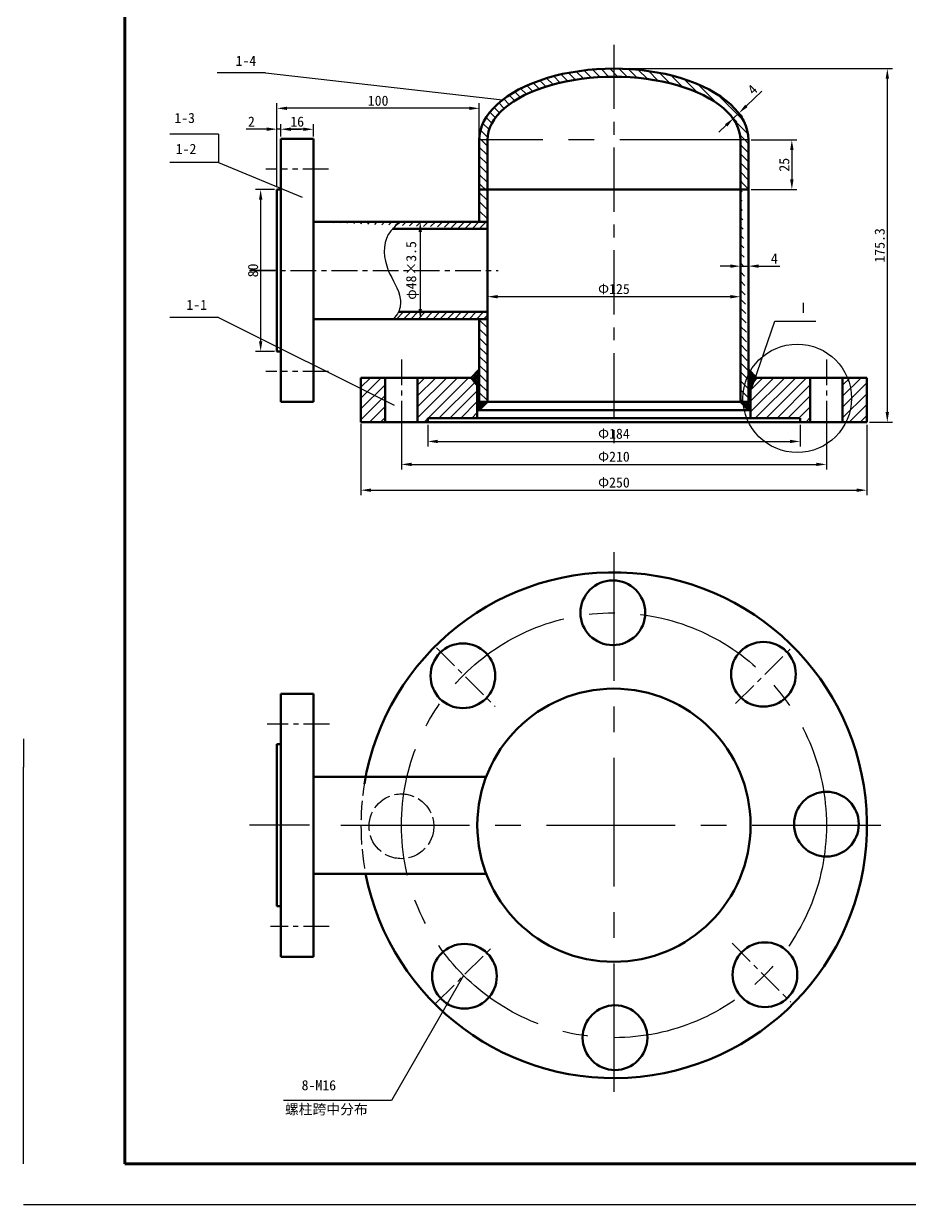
# Model space of a CAD drawing. Header units: millimetres. Extents: x 3555 to 4395, y -770 to -176.
# Drawn here: x 3974.6 to 4193.4, y -769.8 to -478 of the extents above; entities that cross this region are included whole.
import ezdxf

# ---------------------------------------------------------------- set-up
doc = ezdxf.new("R2010")
doc.units = ezdxf.units.MM
doc.linetypes.add('ACAD_ISO02W100', pattern=[15, 12, -3])
doc.linetypes.add('CENTER', pattern=[50.8, 31.75, -6.35, 6.35, -6.35])
doc.layers.get('0').update_dxf_attribs({"linetype": 'CENTER'})
for name, color, linetype in [('中心线', 5, 'CENTER'), ('剖面线', 3, 'Continuous'), ('图层1', 7, 'Continuous'), ('标注', 2, 'Continuous'), ('细实线', 212, 'Continuous'), ('虚线', 121, 'ACAD_ISO02W100')]:
    doc.layers.add(name, color=color, linetype=linetype)
doc.layers.add('外矿现', color=71, linetype='Continuous', lineweight=100)
doc.layers.add('轮廓线', color=1, linetype='Continuous', lineweight=50)
doc.styles.get("Standard").update_dxf_attribs({"font": 'SimSun.ttf'})
doc.dimstyles.new('ISO-25', dxfattribs={"dimtxt": 2.5, "dimasz": 2.5, "dimexe": 1.25, "dimexo": 0.625, "dimtad": 1, "dimtxsty": 'Standard', "dimcen": 2.5, "dimadec": 0, "dimazin": 0, "dimtfac": 1, "dimtmove": 0, "dimatfit": 3, "dimfxl": 0, "dimarcsym": 0})

# ---------------------------------------------------------------- blocks, each defined once
blk = doc.blocks.new('*D6')
at = {"layer": 'Defpoints', "color": 0, "ltscale": 0.1}
for p in [(4151.65, -537.93), (4151.65, -540.24), (4153.65, -540.24)]:
    blk.add_point(p, dxfattribs=at)
at = {"layer": '标注', "color": 0, "lineweight": -2, "ltscale": 0.1}
for p, q in [((4151.65, -539.61), (4151.65, -536.68)), ((4153.65, -539.61), (4153.65, -536.68)), ((4149.15, -537.93), (4146.65, -537.93)), ((4151.65, -537.93), (4153.65, -537.93)), ((4156.15, -537.93), (4161.43, -537.93))]:
    blk.add_line(p, q, dxfattribs=at)
at = {"layer": '标注', "color": 0, "ltscale": 0.1}
for points in [[(4149.15, -537.51), (4149.15, -538.34), (4151.65, -537.93)], [(4156.15, -537.51), (4156.15, -538.34), (4153.65, -537.93)]]:
    blk.add_solid(points, dxfattribs=at)
at = {"layer": '标注', "color": 0, "ltscale": 0.1, "insert": (4160.04, -536.05), "char_height": 2.5, "attachment_point": 5}
blk.add_mtext('4', dxfattribs=at)
blk = doc.blocks.new('*D7')
at = {"layer": 'Defpoints', "color": 0, "ltscale": 0.1}
for p in [(4037.15, -498.93), (4037.15, -518.99), (4087.15, -518.99)]:
    blk.add_point(p, dxfattribs=at)
at = {"layer": '标注', "color": 0, "lineweight": -2, "ltscale": 0.1}
for p, q in [((4037.15, -518.37), (4037.15, -497.68)), ((4084.65, -498.93), (4039.65, -498.93)), ((4087.15, -518.37), (4087.15, -497.68))]:
    blk.add_line(p, q, dxfattribs=at)
at = {"layer": '标注', "color": 0, "ltscale": 0.1}
for points in [[(4039.65, -498.51), (4039.65, -499.35), (4037.15, -498.93)], [(4084.65, -498.51), (4084.65, -499.35), (4087.15, -498.93)]]:
    blk.add_solid(points, dxfattribs=at)
at = {"layer": '标注', "color": 0, "ltscale": 0.1, "insert": (4062.15, -497.06), "char_height": 2.5, "attachment_point": 5}
blk.add_mtext('100', dxfattribs=at)
blk = doc.blocks.new('*D8')
at = {"layer": 'Defpoints', "color": 0, "ltscale": 0.1}
for p in [(4038.15, -504.11), (4038.15, -506.49), (4046.15, -506.49)]:
    blk.add_point(p, dxfattribs=at)
at = {"layer": '标注', "color": 0, "lineweight": -2, "ltscale": 0.1}
for p, q in [((4038.15, -505.87), (4038.15, -502.86)), ((4043.65, -504.11), (4040.65, -504.11)), ((4046.15, -505.87), (4046.15, -502.86))]:
    blk.add_line(p, q, dxfattribs=at)
at = {"layer": '标注', "color": 0, "ltscale": 0.1}
for points in [[(4040.65, -503.69), (4040.65, -504.52), (4038.15, -504.11)], [(4043.65, -503.69), (4043.65, -504.52), (4046.15, -504.11)]]:
    blk.add_solid(points, dxfattribs=at)
at = {"layer": '标注', "color": 0, "ltscale": 0.1, "insert": (4042.15, -502.23), "char_height": 2.5, "attachment_point": 5}
blk.add_mtext('16', dxfattribs=at)
blk = doc.blocks.new('*D9')
at = {"layer": 'Defpoints', "color": 0, "ltscale": 0.1}
for p in [(4089.15, -545.48), (4089.15, -561.96), (4151.65, -561.96)]:
    blk.add_point(p, dxfattribs=at)
at = {"layer": '标注', "color": 0, "lineweight": -2, "ltscale": 0.1}
for p, q in [((4089.15, -561.33), (4089.15, -544.23)), ((4149.15, -545.48), (4091.65, -545.48)), ((4151.65, -561.33), (4151.65, -544.23))]:
    blk.add_line(p, q, dxfattribs=at)
at = {"layer": '标注', "color": 0, "ltscale": 0.1}
for points in [[(4091.65, -545.06), (4091.65, -545.89), (4089.15, -545.48)], [(4149.15, -545.06), (4149.15, -545.89), (4151.65, -545.48)]]:
    blk.add_solid(points, dxfattribs=at)
at = {"layer": '标注', "color": 0, "ltscale": 0.1, "insert": (4120.4, -543.6), "char_height": 2.5, "attachment_point": 5}
blk.add_mtext('Φ125', dxfattribs=at)
blk = doc.blocks.new('*D10')
at = {"layer": 'Defpoints', "color": 0, "ltscale": 0.1}
for p in [(4150.04, -498.75), (4148.67, -500.07), (4151.31, -500.08)]:
    blk.add_point(p, dxfattribs=at)
at = {"layer": '标注', "color": 0, "lineweight": -2, "ltscale": 0.1}
for p, q in [((4153.12, -498.35), (4156.93, -494.7)), ((4149.1, -500.53), (4150.8, -502.3)), ((4149.94, -501.4), (4151.31, -500.08)), ((4150.48, -499.21), (4152.18, -500.98)), ((4148.13, -503.13), (4146.33, -504.86))]:
    blk.add_line(p, q, dxfattribs=at)
at = {"layer": '标注', "color": 0, "ltscale": 0.1}
for points in [[(4152.83, -498.05), (4153.41, -498.65), (4151.31, -500.08)], [(4147.84, -502.83), (4148.42, -503.43), (4149.94, -501.4)]]:
    blk.add_solid(points, dxfattribs=at)
at = {"layer": '标注', "color": 0, "ltscale": 0.1, "insert": (4154.63, -494.3), "char_height": 2.5, "attachment_point": 5, "rotation": 43.8009}
blk.add_mtext('4', dxfattribs=at)
blk = doc.blocks.new('*D5')
at = {"layer": 'Defpoints', "color": 0, "ltscale": 0.1}
for p in [(4037.15, -504.08), (4037.15, -506.49), (4038.15, -506.49)]:
    blk.add_point(p, dxfattribs=at)
at = {"layer": '标注', "color": 0, "lineweight": -2, "ltscale": 0.1}
for p, q in [((4034.65, -504.08), (4029.53, -504.08)), ((4037.15, -505.87), (4037.15, -502.83)), ((4038.15, -504.08), (4037.15, -504.08)), ((4038.15, -505.87), (4038.15, -502.83)), ((4040.65, -504.08), (4043.15, -504.08))]:
    blk.add_line(p, q, dxfattribs=at)
at = {"layer": '标注', "color": 0, "ltscale": 0.1}
for points in [[(4034.65, -503.66), (4034.65, -504.5), (4037.15, -504.08)], [(4040.65, -503.66), (4040.65, -504.5), (4038.15, -504.08)]]:
    blk.add_solid(points, dxfattribs=at)
at = {"layer": '标注', "color": 0, "ltscale": 0.1, "insert": (4030.84, -502.21), "char_height": 2.5, "attachment_point": 5}
blk.add_mtext('2', dxfattribs=at)
blk = doc.blocks.new('*D11')
at = {"layer": 'Defpoints', "color": 0, "ltscale": 0.1}
for p in [(4080.46, -526.99), (4072.56, -550.99), (4077.45, -550.99)]:
    blk.add_point(p, dxfattribs=at)
at = {"layer": '标注', "color": 0, "lineweight": -2, "ltscale": 0.1}
for p, q in [((4079.83, -526.99), (4071.31, -526.99)), ((4072.56, -529.49), (4072.56, -548.49)), ((4076.82, -550.99), (4071.31, -550.99))]:
    blk.add_line(p, q, dxfattribs=at)
at = {"layer": '标注', "color": 0, "ltscale": 0.1}
for points in [[(4072.14, -529.49), (4072.98, -529.49), (4072.56, -526.99)], [(4072.14, -548.49), (4072.98, -548.49), (4072.56, -550.99)]]:
    blk.add_solid(points, dxfattribs=at)
at = {"layer": '标注', "color": 0, "ltscale": 0.1, "insert": (4070.64, -538.99), "char_height": 2.5, "attachment_point": 5, "rotation": 90}
blk.add_mtext('φ48×3.5', dxfattribs=at)
blk = doc.blocks.new('*D12')
at = {"layer": 'Defpoints', "color": 0, "ltscale": 0.1}
for p in [(4037.15, -518.99), (4033.13, -558.99), (4037.15, -558.99)]:
    blk.add_point(p, dxfattribs=at)
at = {"layer": '标注', "color": 0, "lineweight": -2, "ltscale": 0.1}
for p, q in [((4036.53, -518.99), (4031.88, -518.99)), ((4033.13, -521.49), (4033.13, -556.49)), ((4036.53, -558.99), (4031.88, -558.99))]:
    blk.add_line(p, q, dxfattribs=at)
at = {"layer": '标注', "color": 0, "ltscale": 0.1}
for points in [[(4032.72, -521.49), (4033.55, -521.49), (4033.13, -518.99)], [(4032.72, -556.49), (4033.55, -556.49), (4033.13, -558.99)]]:
    blk.add_solid(points, dxfattribs=at)
at = {"layer": '标注', "color": 0, "ltscale": 0.1, "insert": (4031.26, -538.99), "char_height": 2.5, "attachment_point": 5, "rotation": 90}
blk.add_mtext('80', dxfattribs=at)
blk = doc.blocks.new('*D13')
at = {"layer": 'Defpoints', "color": 0, "ltscale": 0.1}
for p in [(4074.4, -576.49), (4166.4, -576.49), (4166.4, -581.24)]:
    blk.add_point(p, dxfattribs=at)
at = {"layer": '标注', "color": 0, "lineweight": -2, "ltscale": 0.1}
for p, q in [((4074.4, -577.12), (4074.4, -582.49)), ((4166.4, -577.12), (4166.4, -582.49)), ((4076.9, -581.24), (4163.9, -581.24))]:
    blk.add_line(p, q, dxfattribs=at)
at = {"layer": '标注', "color": 0, "ltscale": 0.1}
for points in [[(4076.9, -580.83), (4076.9, -581.66), (4074.4, -581.24)], [(4163.9, -580.83), (4163.9, -581.66), (4166.4, -581.24)]]:
    blk.add_solid(points, dxfattribs=at)
at = {"layer": '标注', "color": 0, "ltscale": 0.1, "insert": (4120.4, -579.37), "char_height": 2.5, "attachment_point": 5}
blk.add_mtext('Φ184', dxfattribs=at)
blk = doc.blocks.new('*D14')
at = {"layer": 'Defpoints', "color": 0, "ltscale": 0.1}
for p in [(4067.9, -576.49), (4172.9, -576.49), (4172.9, -586.91)]:
    blk.add_point(p, dxfattribs=at)
at = {"layer": '标注', "color": 0, "lineweight": -2, "ltscale": 0.1}
for p, q in [((4067.9, -577.12), (4067.9, -588.16)), ((4172.9, -577.12), (4172.9, -588.16)), ((4070.4, -586.91), (4170.4, -586.91))]:
    blk.add_line(p, q, dxfattribs=at)
at = {"layer": '标注', "color": 0, "ltscale": 0.1}
for points in [[(4070.4, -586.5), (4070.4, -587.33), (4067.9, -586.91)], [(4170.4, -586.5), (4170.4, -587.33), (4172.9, -586.91)]]:
    blk.add_solid(points, dxfattribs=at)
at = {"layer": '标注', "color": 0, "ltscale": 0.1, "insert": (4120.4, -585.04), "char_height": 2.5, "attachment_point": 5}
blk.add_mtext('Φ210', dxfattribs=at)
blk = doc.blocks.new('*D15')
at = {"layer": 'Defpoints', "color": 0, "ltscale": 0.1}
for p in [(4057.9, -576.24), (4182.9, -576.49), (4182.9, -593.29)]:
    blk.add_point(p, dxfattribs=at)
at = {"layer": '标注', "color": 0, "lineweight": -2, "ltscale": 0.1}
for p, q in [((4057.9, -576.87), (4057.9, -594.54)), ((4182.9, -577.12), (4182.9, -594.54)), ((4060.4, -593.29), (4180.4, -593.29))]:
    blk.add_line(p, q, dxfattribs=at)
at = {"layer": '标注', "color": 0, "ltscale": 0.1}
for points in [[(4060.4, -592.87), (4060.4, -593.71), (4057.9, -593.29)], [(4180.4, -592.87), (4180.4, -593.71), (4182.9, -593.29)]]:
    blk.add_solid(points, dxfattribs=at)
at = {"layer": '标注', "color": 0, "ltscale": 0.1, "insert": (4120.4, -591.42), "char_height": 2.5, "attachment_point": 5}
blk.add_mtext('Φ250', dxfattribs=at)
blk = doc.blocks.new('*D16')
at = {"layer": 'Defpoints', "color": 0, "ltscale": 0.1}
for p in [(4120.4, -489.12), (4182.9, -576.49), (4187.95, -576.49)]:
    blk.add_point(p, dxfattribs=at)
at = {"layer": '标注', "color": 0, "lineweight": -2, "ltscale": 0.1}
for p, q in [((4121.03, -489.12), (4189.2, -489.12)), ((4187.95, -491.62), (4187.95, -573.99)), ((4183.53, -576.49), (4189.2, -576.49))]:
    blk.add_line(p, q, dxfattribs=at)
at = {"layer": '标注', "color": 0, "ltscale": 0.1}
for points in [[(4187.53, -491.62), (4188.36, -491.62), (4187.95, -489.12)], [(4187.53, -573.99), (4188.36, -573.99), (4187.95, -576.49)]]:
    blk.add_solid(points, dxfattribs=at)
at = {"layer": '标注', "color": 0, "ltscale": 0.1, "insert": (4186.07, -532.8), "char_height": 2.5, "attachment_point": 5, "rotation": 90}
blk.add_mtext('175.3', dxfattribs=at)
blk = doc.blocks.new('*D53')
at = {"layer": 'Defpoints', "color": 0, "ltscale": 0.1}
for p in [(4153.65, -506.74), (4153.65, -518.99), (4164.36, -518.99)]:
    blk.add_point(p, dxfattribs=at)
at = {"layer": '标注', "color": 0, "lineweight": -2, "ltscale": 0.1}
for p, q in [((4154.28, -506.74), (4165.61, -506.74)), ((4164.36, -509.24), (4164.36, -516.49)), ((4154.28, -518.99), (4165.61, -518.99))]:
    blk.add_line(p, q, dxfattribs=at)
at = {"layer": '标注', "color": 0, "ltscale": 0.1}
for points in [[(4163.94, -509.24), (4164.78, -509.24), (4164.36, -506.74)], [(4163.94, -516.49), (4164.78, -516.49), (4164.36, -518.99)]]:
    blk.add_solid(points, dxfattribs=at)
at = {"layer": '标注', "color": 0, "ltscale": 0.1, "insert": (4162.49, -512.87), "char_height": 2.5, "attachment_point": 5, "rotation": 90}
blk.add_mtext('25', dxfattribs=at)

msp = doc.modelspace()

# ---------------------------------------------------------------- hatches: boundary and pattern name
at = {"layer": '剖面线', "ltscale": 0.2}
h = msp.add_hatch(dxfattribs=at)
h.set_pattern_fill('ANSI31', color=256, scale=0.5, angle=90, style=0)
edge = h.paths.add_edge_path()
edge.add_ellipse((4120.403, -506.741), major_axis=(31.25, 0), ratio=0.5, start_angle=450, end_angle=540, ccw=False)
edge.add_line((4120.403, -491.116), (4120.403, -489.116))
edge.add_ellipse((4120.403, -506.741), major_axis=(33.25, 0), ratio=0.5300752, start_angle=90, end_angle=180)
edge.add_line((4087.153, -506.741), (4089.153, -506.741))
edge = h.paths.add_edge_path()
edge.add_ellipse((4120.403, -506.741), major_axis=(31.25, 0), ratio=0.5, start_angle=360, end_angle=450, ccw=False)
edge.add_line((4151.653, -506.741), (4153.653, -506.741))
edge.add_ellipse((4120.403, -506.741), major_axis=(33.25, 0), ratio=0.5300752, start_angle=0, end_angle=90)
edge.add_line((4120.403, -489.116), (4120.403, -491.116))
h = msp.add_hatch(dxfattribs=at)
h.set_pattern_fill('ANSI31', color=256, scale=0.5, angle=90, style=0)
h.paths.add_polyline_path([(4089.153, -506.741), (4087.153, -506.741), (4087.153, -518.991), (4089.153, -518.991)])
h.paths.add_polyline_path([(4089.153, -518.991), (4087.153, -518.991), (4087.153, -526.991), (4089.153, -526.991)])
h = msp.add_hatch(dxfattribs=at)
h.set_pattern_fill('ANSI31', color=256, scale=0.5, angle=90, style=0)
h.paths.add_polyline_path([(4151.653, -518.991), (4153.653, -518.991), (4153.653, -506.741), (4151.653, -506.741)])
h = msp.add_hatch(dxfattribs=at)
h.set_pattern_fill('ANSI31', color=256, scale=0.5, angle=90, style=0)
edge = h.paths.add_edge_path()
edge.add_line((4153.653, -506.741), (4153.653, -571.491))
edge.add_line((4151.653, -506.741), (4151.653, -571.491))
edge.add_line((4153.653, -571.491), (4151.653, -571.491))
at = {"layer": '剖面线'}
h = msp.add_hatch(dxfattribs=at)
h.set_pattern_fill('ANSI31', color=256, scale=0.4, style=0)
edge = h.paths.add_edge_path()
edge.add_line((4089.153, -526.991), (4046.153, -526.991))
edge.add_line((4089.153, -528.741), (4065.72, -528.741))
edge.add_line((4089.153, -528.741), (4089.153, -526.991))
h = msp.add_hatch(dxfattribs=at)
h.set_pattern_fill('ANSI31', color=256, scale=0.4, style=0)
edge = h.paths.add_edge_path()
edge.add_line((4089.153, -550.991), (4089.153, -549.241))
edge.add_line((4089.153, -549.241), (4067.181, -549.241))
edge.add_spline(control_points=[(4067.181, -549.241), (4066.864, -549.885), (4066.383, -550.438), (4065.901, -550.991)], knot_values=[24.0786226, 24.0786226, 24.0786226, 24.0786226, 26.2470623, 26.2470623, 26.2470623, 26.2470623], degree=3, periodic=0)
edge.add_line((4065.901, -550.991), (4089.153, -550.991))
at = {"layer": '剖面线', "ltscale": 0.2}
h = msp.add_hatch(dxfattribs=at)
h.set_pattern_fill('ANSI31', color=256, scale=0.5, angle=90, style=0)
h.paths.add_polyline_path([(4089.153, -550.991), (4087.153, -550.991), (4087.153, -571.491), (4089.153, -571.491)])
at = {"layer": '剖面线'}
h = msp.add_hatch(dxfattribs=at)
h.set_pattern_fill('ANSI31', color=256, scale=0.6, style=0)
edge = h.paths.add_edge_path()
edge.add_line((4086.653, -575.492), (4086.653, -575.491))
edge.add_line((4086.653, -575.491), (4086.653, -573.484))
edge.add_line((4086.653, -573.484), (4086.653, -573.484))
edge.add_line((4086.653, -573.484), (4086.653, -570.491))
edge.add_line((4086.653, -570.491), (4086.653, -567.491))
edge.add_line((4086.653, -567.483), (4086.653, -567.357))
edge.add_arc((4087.153, -566.491), 1, 216.8699, 240.00963, ccw=False)
edge.add_line((4086.353, -567.091), (4085.153, -565.491))
edge.add_line((4085.153, -565.491), (4071.903, -565.491))
edge.add_line((4071.903, -565.491), (4071.903, -576.491))
edge.add_line((4071.903, -576.491), (4074.403, -576.491))
edge.add_line((4074.403, -576.491), (4074.403, -575.491))
edge.add_line((4074.403, -575.491), (4086.653, -575.492))
h.paths.add_polyline_path([(4063.903, -576.491), (4063.903, -565.491), (4057.903, -565.491), (4057.903, -576.491)])
h = msp.add_hatch(dxfattribs=at)
h.set_pattern_fill('ANSI37', color=256, scale=0.1, style=0)
h.paths.add_polyline_path([(4085.153, -565.491), (4086.353, -567.091, 0.236068), (4087.153, -567.491), (4087.153, -563.491)])
h = msp.add_hatch(dxfattribs=at)
h.set_pattern_fill('ANSI37', color=256, scale=0.1, style=0)
h.paths.add_polyline_path([(4153.653, -563.491), (4153.653, -567.491, 0.236068), (4154.453, -567.091), (4155.653, -565.491)])
h = msp.add_hatch(dxfattribs=at)
h.set_pattern_fill('ANSI31', color=256, scale=0.6, style=0)
h.paths.add_polyline_path([(4182.903, -576.491), (4182.903, -575.991), (4182.903, -565.491), (4176.903, -565.491), (4176.903, -576.491)])
h.paths.add_polyline_path([(4166.403, -575.491), (4166.403, -575.991), (4166.403, -576.491), (4168.903, -576.491), (4168.903, -565.491), (4155.653, -565.491), (4154.453, -567.091, -0.1012682), (4154.153, -567.357), (4154.153, -567.491), (4154.153, -570.491), (4154.153, -575.491)])
h = msp.add_hatch(dxfattribs=at)
h.set_pattern_fill('ANSI37', color=256, scale=0.1, angle=315, style=0)
h.paths.add_polyline_path([(4086.739, -573.491), (4086.653, -573.491), (4086.653, -571.491), (4087.153, -571.491), (4089.153, -571.491), (4087.446, -573.198, -0.1989124)])
h = msp.add_hatch(dxfattribs=at)
h.set_pattern_fill('ANSI37', color=256, scale=0.1, style=0)
h.paths.add_polyline_path([(4154.067, -573.491), (4154.153, -573.491), (4154.153, -571.491), (4153.653, -571.491), (4151.653, -571.491), (4153.36, -573.198, 0.1989124)])

# ---------------------------------------------------------------- linework, layer by layer
msp.add_line((3999.57, -759.773), (3999.57, -759.773))
at = {"layer": '中心线', "ltscale": 0.5}
msp.add_line((4120.403, -483.218), (4120.403, -583.141), dxfattribs=at)
at = {"layer": '中心线'}
for p, q in [((4153.653, -506.741), (4087.153, -506.741)), ((4037.153, -538.991), (4030.353, -538.991)), ((4120.403, -608.636), (4120.403, -743.534)), ((4045.196, -676.085), (4030.41, -676.085)), ((4052.954, -676.085), (4187.852, -676.085))]:
    msp.add_line(p, q, dxfattribs=at)
at = {"layer": '中心线', "ltscale": 0.2}
for p, q in [((4037.153, -513.991), (4034.408, -513.991)), ((4049.901, -513.991), (4038.153, -513.991)), ((4030.353, -538.991), (4091.79, -538.991)), ((4067.903, -561.012), (4067.903, -580.171)), ((4172.903, -561.012), (4172.903, -580.171)), ((4037.153, -563.991), (4034.408, -563.991)), ((4049.901, -563.991), (4038.153, -563.991)), ((4076.54, -632.222), (4091.073, -646.755)), ((4150.468, -646.02), (4164.343, -632.145)), ((4050.102, -651.085), (4034.717, -651.085)), ((4050.052, -701.085), (4035.569, -701.085)), ((4149.58, -705.262), (4164.109, -719.791)), ((4076.418, -720.07), (4090.037, -706.451))]:
    msp.add_line(p, q, dxfattribs=at)
at = {"layer": '中心线'}
msp.add_circle((4120.403, -676.085), 52.5, dxfattribs=at)
at = {"layer": '图层1', "ltscale": 0.2}
for p, q in [((4022.345, -490.136), (4022.345, -490.136)), ((4010.714, -550.636), (4010.714, -550.636))]:
    msp.add_line(p, q, dxfattribs=at)
at = {"layer": '图层1'}
for p, q in [((4120.403, -489.116), (4120.403, -489.116)), ((4087.153, -506.741), (4087.153, -526.991)), ((4087.153, -550.991), (4087.153, -571.491)), ((4085.153, -565.491), (4057.903, -565.491)), ((4087.153, -563.491), (4085.153, -565.491)), ((4085.153, -565.491), (4086.353, -567.091)), ((4155.653, -565.491), (4182.903, -565.491)), ((4086.653, -567.483), (4086.653, -567.354)), ((4086.653, -567.491), (4086.653, -570.491)), ((4087.153, -567.491), (4087.153, -567.491)), ((4153.653, -567.491), (4153.653, -567.491)), ((4153.653, -567.491), (4153.653, -567.491)), ((4038.153, -571.491), (4038.153, -571.491)), ((4086.653, -570.491), (4086.653, -573.484)), ((4153.653, -571.491), (4151.653, -571.491)), ((4153.653, -571.491), (4154.153, -571.491)), ((4057.903, -575.991), (4057.903, -576.491)), ((4074.403, -576.491), (4074.403, -576.491)), ((4166.403, -576.491), (4166.403, -576.491)), ((4182.903, -575.991), (4182.903, -576.491))]:
    msp.add_line(p, q, dxfattribs=at)
at = {"layer": '图层1', "color": 7, "lineweight": 0}
for p, q in [((4089.153, -528.741), (4089.153, -526.991)), ((4151.653, -528.741), (4151.653, -526.991)), ((4087.153, -563.491), (4087.153, -567.491)), ((4153.653, -563.491), (4153.653, -567.491)), ((4153.653, -563.491), (4153.653, -567.491))]:
    msp.add_line(p, q, dxfattribs=at)
at = {"layer": '图层1', "color": 255, "lineweight": 0}
for p, q in [((4155.653, -565.491), (4153.653, -563.491)), ((4154.453, -567.091), (4155.653, -565.491))]:
    msp.add_line(p, q, dxfattribs=at)
at = {"layer": '图层1'}
msp.add_arc((4087.153, -566.491), 1, 216.8699, 270, dxfattribs=at)
at = {"layer": '图层1', "color": 255, "lineweight": 0}
msp.add_arc((4153.653, -566.491), 1, 270, 323.1301, dxfattribs=at)
at = {"layer": '图层1'}
for major_axis, ratio, start_param, end_param in [((33.25, 0), 0.5300752, 0, 3.1415927), ((31.25, 0), 0.5, 6.2831853, 9.424778)]:
    msp.add_ellipse((4120.403, -506.741), major_axis=major_axis, ratio=ratio, start_param=start_param, end_param=end_param, dxfattribs=at)
at = {"layer": '外矿现', "ltscale": 0.2}
for p, q in [((3999.57, -472.773), (3999.57, -759.773)), ((3999.57, -759.773), (4384.57, -759.773))]:
    msp.add_line(p, q, dxfattribs=at)
at = {"layer": '标注', "ltscale": 0.2}
for p, q in [((4034.345, -490.136), (4022.345, -490.136)), ((4034.345, -490.136), (4092.864, -496.864)), ((4022.714, -505.276), (4010.714, -505.276)), ((4022.714, -505.276), (4022.714, -512.276)), ((4022.714, -512.276), (4010.714, -512.276)), ((4022.714, -512.276), (4043.403, -520.858)), ((4022.714, -550.636), (4010.714, -550.636)), ((4022.714, -550.636), (4066.15, -572.307)), ((4154.153, -568.991), (4160.198, -551.489)), ((4160.198, -551.489), (4170.303, -551.489)), ((4083.28, -713.208), (4065.496, -744.129)), ((4065.496, -744.129), (4038.785, -744.129))]:
    msp.add_line(p, q, dxfattribs=at)
msp.add_circle((4165.692, -570.589), 13.403, dxfattribs=at)
at = {"layer": '细实线', "ltscale": 0.2}
for p, q in [((3974.57, -654.773), (3974.57, -661.773)), ((3974.57, -759.773), (3974.57, -661.773)), ((3974.57, -769.773), (4394.57, -769.773))]:
    msp.add_line(p, q, dxfattribs=at)
at = {"layer": '细实线'}
msp.add_spline([(4067.653, -526.991), (4064.67, -530.097), (4064.67, -538.991), (4067.625, -545.995), (4067.181, -549.241), (4065.901, -550.991)], degree=3, dxfattribs=at)
at = {"layer": '虚线', "ltscale": 0.4}
msp.add_circle((4067.904, -676.352), 8, dxfattribs=at)
msp.add_arc((4120.403, -676.085), 62.5, 168.93048, 191.06952, dxfattribs=at)
at = {"layer": '轮廓线'}
for p, q in [((4046.153, -506.491), (4038.153, -506.491)), ((4038.153, -506.491), (4038.153, -571.491)), ((4046.153, -506.491), (4046.153, -571.491)), ((4087.153, -506.741), (4087.153, -526.991)), ((4089.153, -506.741), (4089.153, -571.491)), ((4151.653, -506.741), (4151.653, -571.491)), ((4153.653, -506.741), (4153.653, -571.491)), ((4038.153, -518.991), (4037.153, -518.991)), ((4037.153, -518.991), (4037.153, -558.991)), ((4153.653, -518.991), (4087.153, -518.991)), ((4089.153, -526.991), (4046.153, -526.991)), ((4089.153, -528.741), (4065.72, -528.741)), ((4089.153, -550.991), (4046.153, -550.991)), ((4089.153, -549.241), (4067.181, -549.241)), ((4087.153, -550.991), (4087.153, -571.5)), ((4038.153, -558.991), (4037.153, -558.991)), ((4057.903, -565.491), (4057.903, -576.491)), ((4085.153, -565.491), (4057.903, -565.491)), ((4063.903, -565.491), (4063.903, -576.491)), ((4071.903, -565.491), (4071.903, -576.491)), ((4085.153, -565.491), (4087.153, -563.491)), ((4086.353, -567.091), (4085.153, -565.491)), ((4153.653, -563.491), (4155.653, -565.491)), ((4155.653, -565.491), (4154.453, -567.091)), ((4155.653, -565.491), (4182.903, -565.491)), ((4168.903, -565.491), (4168.903, -576.491)), ((4176.903, -565.491), (4176.903, -576.491)), ((4182.903, -565.491), (4182.903, -576.491)), ((4086.653, -567.354), (4086.653, -575.492)), ((4154.153, -567.491), (4154.153, -567.25)), ((4154.153, -567.491), (4154.153, -570.491)), ((4046.153, -571.491), (4038.153, -571.491)), ((4087.153, -571.491), (4086.653, -571.491)), ((4087.153, -571.491), (4089.153, -571.491)), ((4089.153, -571.491), (4087.446, -573.198)), ((4150.891, -571.491), (4089.153, -571.491)), ((4150.891, -571.491), (4151.977, -571.491)), ((4151.653, -571.491), (4153.36, -573.198)), ((4153.653, -571.491), (4151.653, -571.491)), ((4153.653, -571.491), (4154.153, -571.491)), ((4154.153, -570.491), (4154.153, -575.491)), ((4151.653, -573.532), (4087.153, -573.532)), ((4153.694, -573.532), (4151.653, -573.532)), ((4074.403, -576.491), (4057.903, -576.491)), ((4074.403, -575.491), (4074.403, -576.491)), ((4086.653, -575.492), (4074.403, -575.491)), ((4166.403, -576.491), (4074.403, -576.491)), ((4087.153, -575.491), (4086.653, -575.492)), ((4109.403, -575.491), (4087.153, -575.491)), ((4153.536, -575.491), (4109.403, -575.491)), ((4154.153, -575.491), (4153.536, -575.491)), ((4166.403, -575.491), (4154.153, -575.491)), ((4166.403, -575.491), (4166.403, -575.991)), ((4166.403, -576.491), (4166.403, -575.991)), ((4166.403, -576.491), (4182.903, -576.491)), ((4045.196, -643.585), (4046.153, -643.585))]:
    msp.add_line(p, q, dxfattribs=at)
at = {"layer": '轮廓线', "ltscale": 0.2}
for p, q in [((4038.153, -643.585), (4038.153, -708.585)), ((4045.196, -643.585), (4038.153, -643.585)), ((4046.153, -643.585), (4046.153, -708.585)), ((4038.153, -656.085), (4037.153, -656.085)), ((4037.153, -656.085), (4037.153, -696.085)), ((4052.954, -664.085), (4046.153, -664.085)), ((4088.859, -664.085), (4052.954, -664.085)), ((4052.954, -688.085), (4046.153, -688.085)), ((4088.859, -688.085), (4052.954, -688.085)), ((4038.153, -696.085), (4037.153, -696.085)), ((4045.196, -708.585), (4038.153, -708.585)), ((4045.196, -708.585), (4046.153, -708.585))]:
    msp.add_line(p, q, dxfattribs=at)
at = {"layer": '轮廓线'}
for points in [[(4087.446, -573.198), (4087.153, -573.491), (4087.021, -573.491), (4086.653, -573.484)], [(4153.36, -573.198), (4153.525, -573.363), (4153.694, -573.532), (4154.049, -573.513), (4154.153, -573.513)]]:
    msp.add_lwpolyline(points, dxfattribs=at)
at = {"layer": '轮廓线', "ltscale": 0.2}
for centre, radius in [((4120.136, -623.586), 8), ((4083.092, -639.151), 8), ((4157.337, -638.774), 8), ((4120.403, -676.085), 33.75), ((4172.902, -675.818), 8), ((4083.469, -713.396), 8), ((4157.714, -713.019), 8), ((4120.67, -728.584), 8)]:
    msp.add_circle(centre, radius, dxfattribs=at)
at = {"layer": '轮廓线'}
for centre, start, end in [((4087.153, -566.491), 216.8699, 270), ((4153.653, -566.491), 270, 323.1301)]:
    msp.add_arc(centre, 1, start, end, dxfattribs=at)
at = {"layer": '轮廓线', "ltscale": 0.2}
msp.add_arc((4120.403, -676.085), 62.5, 191.06952, 170.56085, dxfattribs=at)
at = {"layer": '轮廓线'}
for major_axis, ratio, start_param, end_param in [((33.25, 0), 0.5300752, 0, 3.1415927), ((31.25, 0), 0.5, 6.2831853, 9.424778)]:
    msp.add_ellipse((4120.403, -506.741), major_axis=major_axis, ratio=ratio, start_param=start_param, end_param=end_param, dxfattribs=at)

# ---------------------------------------------------------------- texts
at = {"layer": '标注', "ltscale": 0.2, "char_height": 2.5, "attachment_point": 1}
for s, insert, width in [('{\\fSimSun|b0|i0|c134|p2;1-4}', (4026.933, -485.938), 9.71498), ('{\\fSimSun|b0|i0|c134|p2;1-3}', (4011.798, -500.059), 10.91614), ('1-2', (4012.146, -507.708), 10.56815), ('{\\fSimSun|b0|i0|c134|p2;1-1}', (4014.797, -546.231), 12.11959), ('Ⅰ', (4165.471, -546.982), 9.1156), ('{\\fSimSun|b0|i0|c134|p2;8-M16}', (4043.255, -739.075), 39.51934), ('           {\\fSimSun|b0|i0|c134|p2;螺柱跨中分布}', (4020.419, -745.025), 57.02222)]:
    msp.add_mtext(s, dxfattribs=dict(at, insert=insert, width=width))

# ---------------------------------------------------------------- dimensions: what is measured, and where the dimension line sits
at = {"layer": '标注', "ltscale": 0.2}
for base, p1, p2, angle, text, picture, middle in [((4187.947, -576.491), (4120.403, -489.116), (4182.903, -576.491), 90, '175.3', '*D16', (4186.072, -532.803)), ((4164.362, -518.991), (4153.653, -506.741), (4153.653, -518.991), 90, '25', '*D53', (4162.487, -512.866)), ((4033.134, -558.991), (4037.153, -518.991), (4037.153, -558.991), 90, '80', '*D12', (4031.259, -538.991)), ((4072.562, -550.991), (4080.456, -526.991), (4077.446, -550.991), 270, 'φ48×3.5', '*D11', (4070.638, -538.991))]:
    dim = msp.add_linear_dim(base=base, p1=p1, p2=p2, angle=angle, text=text, dimstyle='ISO-25', dxfattribs=at)
    dim.commit()
    dim.dimension.update_dxf_attribs({"geometry": picture, "text_midpoint": middle})
dim = msp.add_aligned_dim(p1=(4148.666, -500.075), p2=(4150.043, -498.754), distance=-1.836, text='4', dimstyle='ISO-25', dxfattribs=at)
dim.commit()
dim.dimension.update_dxf_attribs({"geometry": '*D10', "text_midpoint": (4154.627, -494.304)})
at = {"layer": '标注'}
dim = msp.add_linear_dim(base=(4037.153, -498.931), p1=(4087.153, -518.991), p2=(4037.153, -518.991), text='100', dimstyle='ISO-25', dxfattribs=at)
dim.commit()
dim.dimension.update_dxf_attribs({"geometry": '*D7', "text_midpoint": (4062.153, -497.056)})
dim = msp.add_linear_dim(base=(4037.153, -504.081), p1=(4038.153, -506.491), p2=(4037.153, -506.491), text='2', dimstyle='ISO-25', dxfattribs=at)
dim.commit()
dim.dimension.update_dxf_attribs({"geometry": '*D5', "text_midpoint": (4030.84, -504.081), "dimtype": 160})
dim = msp.add_linear_dim(base=(4038.153, -504.107), p1=(4046.153, -506.491), p2=(4038.153, -506.491), text='16', dimstyle='ISO-25', override={"dimatfit": 0}, dxfattribs=at)
dim.commit()
dim.dimension.update_dxf_attribs({"geometry": '*D8', "text_midpoint": (4042.153, -502.232)})
at = {"layer": '标注', "ltscale": 0.2}
for base, p1, p2, text, override, picture, middle in [((4151.653, -537.928), (4153.653, -540.238), (4151.653, -540.238), '4', {"dimjust": 1}, '*D6', (4160.042, -536.053)), ((4182.903, -593.29), (4057.903, -576.241), (4182.903, -576.491), 'Φ250', {"dimtad": 3}, '*D15', (4120.403, -591.415))]:
    dim = msp.add_linear_dim(base=base, p1=p1, p2=p2, text=text, dimstyle='ISO-25', override=override, dxfattribs=at)
    dim.commit()
    dim.dimension.update_dxf_attribs({"geometry": picture, "text_midpoint": middle})
for base, p1, p2, text, picture, middle in [((4089.153, -545.477), (4151.653, -561.957), (4089.153, -561.957), 'Φ125', '*D9', (4120.403, -543.602)), ((4172.903, -586.914), (4067.903, -576.491), (4172.903, -576.491), 'Φ210', '*D14', (4120.403, -585.039)), ((4166.403, -581.243), (4074.403, -576.491), (4166.403, -576.491), 'Φ184', '*D13', (4120.403, -579.368))]:
    dim = msp.add_linear_dim(base=base, p1=p1, p2=p2, text=text, dimstyle='ISO-25', dxfattribs=at)
    dim.commit()
    dim.dimension.update_dxf_attribs({"geometry": picture, "text_midpoint": middle})

doc.saveas('drawing.dxf')
